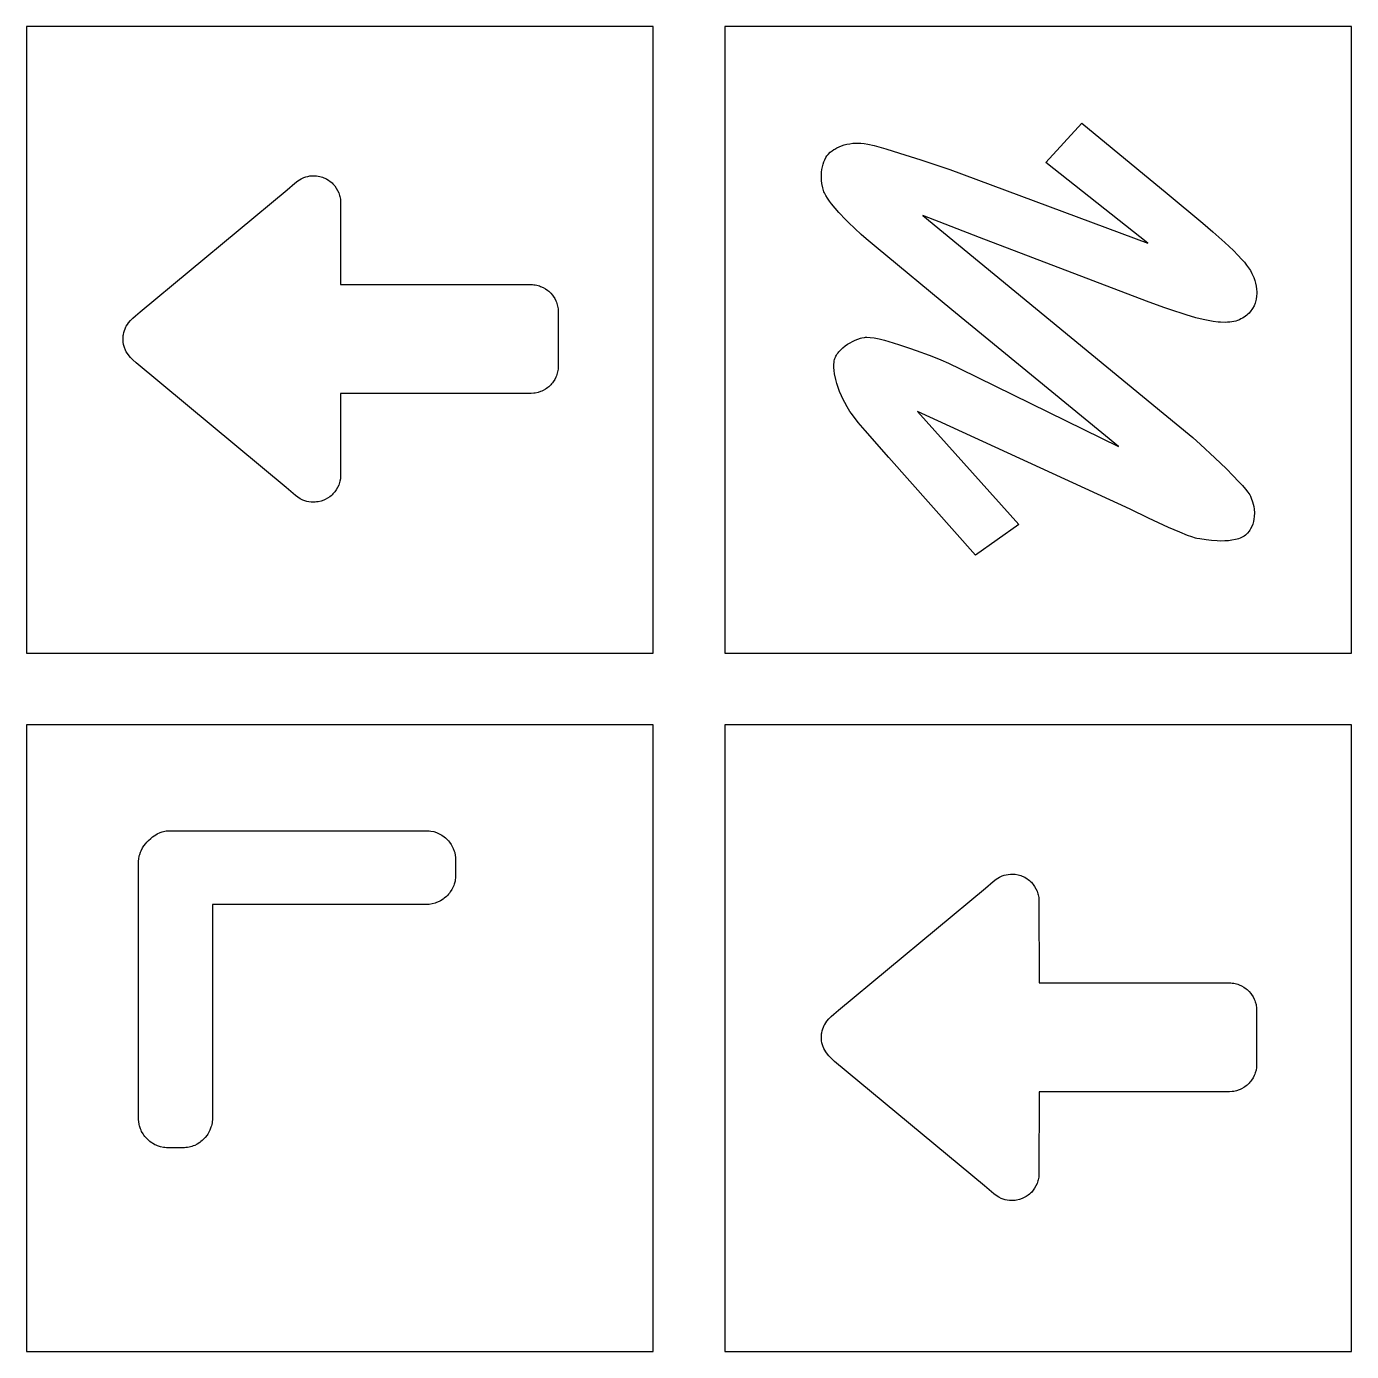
# Model space of a CAD drawing. Header units: metres. Extents: x 0 to 85.7, y 0 to 85.7.
# Drawn here: x 0 to 41.74, y 0 to 41.74 of the extents above; entities that cross this region are included whole.
import ezdxf

# ---------------------------------------------------------------- set-up
doc = ezdxf.new("R2010")
doc.units = ezdxf.units.M

msp = doc.modelspace()

# ---------------------------------------------------------------- linework, layer by layer
for p, q in [((19.7393, 41.7402), (0, 41.7402)), ((0, 41.7402), (0, 22)), ((19.7393, 22), (19.7393, 41.7402)), ((41.7402, 41.7402), (22, 41.7402)), ((22, 41.7402), (22, 22)), ((41.7402, 22), (41.7402, 41.7402)), ((32.1123, 37.4609), (33.2432, 38.7002)), ((33.2432, 38.7002), (35.9375, 36.4814)), ((25.6787, 37.9824), (25.7607, 38.0088)), ((25.7607, 38.0088), (25.8467, 38.0312)), ((25.8467, 38.0312), (25.9375, 38.0488)), ((25.9375, 38.0488), (26.0312, 38.0605)), ((26.0312, 38.0605), (26.0801, 38.0645)), ((26.0801, 38.0645), (26.1807, 38.0674)), ((26.1807, 38.0674), (26.2842, 38.0635)), ((26.2842, 38.0635), (26.3916, 38.0527)), ((26.3916, 38.0527), (26.502, 38.0342)), ((26.502, 38.0342), (26.7061, 37.9863)), ((26.7061, 37.9863), (27.0723, 37.8838)), ((25.1484, 37.5449), (25.1807, 37.6084)), ((25.1807, 37.6084), (25.2158, 37.6641)), ((25.2158, 37.6641), (25.2549, 37.7129)), ((25.2549, 37.7129), (25.3223, 37.7783)), ((25.3223, 37.7783), (25.375, 37.8213)), ((25.375, 37.8213), (25.4326, 37.8613)), ((25.4326, 37.8613), (25.4639, 37.8809)), ((25.4639, 37.8809), (25.5303, 37.918)), ((25.5303, 37.918), (25.6025, 37.9521)), ((25.6025, 37.9521), (25.6787, 37.9824)), ((27.0723, 37.8838), (27.5029, 37.752)), ((27.5029, 37.752), (28.1758, 37.5361)), ((25.041, 37.0635), (25.0479, 37.1523)), ((25.0479, 37.1523), (25.0586, 37.2383)), ((25.0586, 37.2383), (25.0752, 37.3213)), ((25.0752, 37.3213), (25.0957, 37.4004)), ((25.0957, 37.4004), (25.1201, 37.4756)), ((25.1201, 37.4756), (25.1484, 37.5449)), ((28.1758, 37.5361), (29.0879, 37.2305)), ((29.0879, 37.2305), (35.3213, 34.9121)), ((35.3213, 34.9121), (32.1123, 37.4609)), ((8.20801, 36.5957), (8.44922, 36.8047)), ((8.44922, 36.8047), (8.54785, 36.8789)), ((8.54785, 36.8789), (8.65332, 36.9434)), ((8.65332, 36.9434), (8.73828, 36.9824)), ((8.73828, 36.9824), (8.79883, 37.0029)), ((8.79883, 37.0029), (8.8623, 37.0195)), ((8.8623, 37.0195), (8.92969, 37.0312)), ((8.92969, 37.0312), (9.00195, 37.0371)), ((9.00195, 37.0371), (9.09082, 37.0361)), ((9.09082, 37.0361), (9.14062, 37.0322)), ((9.14062, 37.0322), (9.23633, 37.0166)), ((9.23633, 37.0166), (9.28125, 37.0049)), ((9.28125, 37.0049), (9.3252, 36.9912)), ((9.3252, 36.9912), (9.36816, 36.9756)), ((9.36816, 36.9756), (9.44922, 36.9375)), ((9.44922, 36.9375), (9.52344, 36.8916)), ((9.52344, 36.8916), (9.55859, 36.8662)), ((9.55859, 36.8662), (9.59277, 36.8389)), ((9.59277, 36.8389), (9.62402, 36.8105)), ((9.62402, 36.8105), (9.6543, 36.7803)), ((9.6543, 36.7803), (9.68262, 36.749)), ((9.68262, 36.749), (9.70996, 36.7158)), ((25.04, 36.9746), (25.041, 37.0635)), ((25.0449, 36.8848), (25.04, 36.9746)), ((25.0547, 36.7949), (25.0449, 36.8848)), ((25.0811, 36.6631), (25.0547, 36.7949)), ((3.57715, 32.7539), (8.20801, 36.5957)), ((9.70996, 36.7158), (9.75781, 36.6475)), ((9.75781, 36.6475), (9.7998, 36.5752)), ((9.7998, 36.5752), (9.83398, 36.499)), ((9.83398, 36.499), (9.86133, 36.4209)), ((9.86133, 36.4209), (9.87207, 36.3818)), ((9.87207, 36.3818), (9.8877, 36.3018)), ((25.0938, 36.6201), (25.0811, 36.6631)), ((25.1221, 36.5371), (25.0938, 36.6201)), ((25.1396, 36.4961), (25.1221, 36.5371)), ((25.1807, 36.415), (25.1396, 36.4961)), ((25.2314, 36.3291), (25.1807, 36.415)), ((25.291, 36.2412), (25.2314, 36.3291)), ((35.9375, 36.4814), (37.0576, 35.5449)), ((9.8877, 36.3018), (9.89551, 36.2207)), ((9.89551, 36.2207), (9.89648, 33.6104)), ((25.3574, 36.1514), (25.291, 36.2412)), ((25.4697, 36.0146), (25.3574, 36.1514)), ((25.5918, 35.876), (25.4697, 36.0146)), ((25.8086, 35.6504), (25.5918, 35.876)), ((25.8965, 35.5635), (25.8086, 35.6504)), ((26.2939, 35.1875), (25.8965, 35.5635)), ((30.0225, 35.0977), (28.2334, 35.7852)), ((28.2334, 35.7852), (35.8125, 29.5566)), ((37.0576, 35.5449), (37.3721, 35.2754)), ((26.4492, 35.0537), (26.2939, 35.1875)), ((35.2832, 33.0918), (30.0225, 35.0977)), ((37.3721, 35.2754), (37.751, 34.9355)), ((26.7656, 34.7881), (26.4492, 35.0537)), ((29.1475, 32.8193), (26.7656, 34.7881)), ((37.751, 34.9355), (38.0195, 34.6826)), ((38.0195, 34.6826), (38.1611, 34.54)), ((38.1611, 34.54), (38.2881, 34.4014)), ((38.2881, 34.4014), (38.3652, 34.3115)), ((38.3652, 34.3115), (38.4346, 34.2236)), ((38.4346, 34.2236), (38.4971, 34.1357)), ((38.4971, 34.1357), (38.5537, 34.0488)), ((38.5537, 34.0488), (38.6025, 33.9609)), ((38.6025, 33.9609), (38.624, 33.918)), ((38.624, 33.918), (38.6621, 33.8301)), ((38.6621, 33.8301), (38.6924, 33.7422)), ((9.89648, 33.6104), (15.9395, 33.6094)), ((15.9395, 33.6094), (15.9844, 33.6055)), ((15.9844, 33.6055), (16.0283, 33.5996)), ((16.0283, 33.5996), (16.0713, 33.5918)), ((16.0713, 33.5918), (16.1553, 33.5693)), ((16.1553, 33.5693), (16.1963, 33.5547)), ((16.1963, 33.5547), (16.2754, 33.5205)), ((16.2754, 33.5205), (16.3496, 33.4785)), ((16.3496, 33.4785), (16.4189, 33.4287)), ((16.4189, 33.4287), (16.4521, 33.4023)), ((16.4521, 33.4023), (16.5137, 33.3438)), ((38.6924, 33.7422), (38.7168, 33.6523)), ((38.7168, 33.6523), (38.7354, 33.5615)), ((38.7354, 33.5615), (38.7471, 33.4697)), ((38.7471, 33.4697), (38.7529, 33.3789)), ((16.5137, 33.3438), (16.5693, 33.2793)), ((16.5693, 33.2793), (16.5947, 33.2451)), ((16.5947, 33.2451), (16.6406, 33.1729)), ((16.6406, 33.1729), (16.6787, 33.0957)), ((16.6787, 33.0957), (16.6953, 33.0566)), ((16.6953, 33.0566), (16.71, 33.0156)), ((16.71, 33.0156), (16.7324, 32.9307)), ((35.8271, 32.8896), (35.2832, 33.0918)), ((38.7021, 33.0234), (38.6689, 32.9395)), ((38.7275, 33.1094), (38.7021, 33.0234)), ((38.7363, 33.1533), (38.7275, 33.1094)), ((38.749, 33.2422), (38.7363, 33.1533)), ((38.7539, 33.333), (38.749, 33.2422)), ((38.7529, 33.3789), (38.7539, 33.333)), ((3.34863, 32.5537), (3.42871, 32.6279)), ((3.42871, 32.6279), (3.57715, 32.7539)), ((16.7324, 32.9307), (16.7402, 32.8877)), ((16.7402, 32.8877), (16.7461, 32.8438)), ((16.7461, 32.8438), (16.751, 32.7539)), ((16.751, 32.7539), (16.751, 31.04)), ((34.3975, 28.5078), (29.1475, 32.8193)), ((36.0137, 32.8232), (35.8271, 32.8896)), ((36.5303, 32.6543), (36.0137, 32.8232)), ((36.834, 32.5664), (36.5303, 32.6543)), ((37.0713, 32.5078), (36.834, 32.5664)), ((38.3545, 32.583), (38.3086, 32.5547)), ((38.4385, 32.6445), (38.3545, 32.583)), ((38.4766, 32.6768), (38.4385, 32.6445)), ((38.5117, 32.7109), (38.4766, 32.6768)), ((38.5742, 32.7832), (38.5117, 32.7109)), ((38.6016, 32.8213), (38.5742, 32.7832)), ((38.626, 32.8594), (38.6016, 32.8213)), ((38.6689, 32.9395), (38.626, 32.8594)), ((3.06445, 32.1006), (3.08203, 32.1611)), ((3.08203, 32.1611), (3.10352, 32.2197)), ((3.10352, 32.2197), (3.12988, 32.2754)), ((3.12988, 32.2754), (3.14453, 32.3018)), ((3.14453, 32.3018), (3.17773, 32.3545)), ((3.17773, 32.3545), (3.21484, 32.4062)), ((3.21484, 32.4062), (3.27734, 32.4805)), ((3.27734, 32.4805), (3.34863, 32.5537)), ((37.2295, 32.4746), (37.0713, 32.5078)), ((37.3867, 32.4482), (37.2295, 32.4746)), ((37.541, 32.4297), (37.3867, 32.4482)), ((37.6162, 32.4238), (37.541, 32.4297)), ((37.7627, 32.4199), (37.6162, 32.4238)), ((37.833, 32.4219), (37.7627, 32.4199)), ((37.9023, 32.4268), (37.833, 32.4219)), ((37.9688, 32.4346), (37.9023, 32.4268)), ((38.0322, 32.4463), (37.9688, 32.4346)), ((38.0938, 32.4609), (38.0322, 32.4463)), ((38.1514, 32.4795), (38.0938, 32.4609)), ((38.207, 32.502), (38.1514, 32.4795)), ((38.2588, 32.5273), (38.207, 32.502)), ((38.3086, 32.5547), (38.2588, 32.5273)), ((3.04297, 31.9336), (3.04785, 32.0029)), ((3.04297, 31.8604), (3.04297, 31.9336)), ((3.04785, 31.791), (3.04297, 31.8604)), ((3.04785, 32.0029), (3.05176, 32.0361)), ((3.05762, 31.7246), (3.04785, 31.791)), ((3.05176, 32.0361), (3.06445, 32.1006)), ((3.07227, 31.6621), (3.05762, 31.7246)), ((25.7881, 31.6758), (25.8633, 31.7295)), ((25.8633, 31.7295), (25.9434, 31.7783)), ((25.9434, 31.7783), (26.0254, 31.8223)), ((26.0254, 31.8223), (26.1084, 31.8604)), ((26.1084, 31.8604), (26.1914, 31.8926)), ((26.1914, 31.8926), (26.2744, 31.9189)), ((26.2744, 31.9189), (26.3145, 31.9297)), ((26.3145, 31.9297), (26.3945, 31.9453)), ((26.3945, 31.9453), (26.4326, 31.9512)), ((26.4326, 31.9512), (26.4746, 31.9541)), ((26.4746, 31.9541), (26.5781, 31.9482)), ((26.5781, 31.9482), (26.708, 31.9287)), ((26.708, 31.9287), (26.8584, 31.8975)), ((26.8584, 31.8975), (27.0264, 31.8555)), ((27.0264, 31.8555), (27.3066, 31.7764)), ((27.3066, 31.7764), (27.5059, 31.7148)), ((3.08203, 31.6318), (3.07227, 31.6621)), ((3.11621, 31.5459), (3.08203, 31.6318)), ((3.14453, 31.4912), (3.11621, 31.5459)), ((3.17773, 31.4385), (3.14453, 31.4912)), ((3.23438, 31.3623), (3.17773, 31.4385)), ((3.27734, 31.3125), (3.23438, 31.3623)), ((3.34863, 31.2393), (3.27734, 31.3125)), ((25.4668, 31.2822), (25.4814, 31.3184)), ((25.4814, 31.3184), (25.499, 31.3545)), ((25.499, 31.3545), (25.5186, 31.3896)), ((25.5186, 31.3896), (25.541, 31.4248)), ((25.541, 31.4248), (25.5654, 31.459)), ((25.5654, 31.459), (25.5918, 31.4922)), ((25.5918, 31.4922), (25.6514, 31.5576)), ((25.6514, 31.5576), (25.7168, 31.6182)), ((25.7168, 31.6182), (25.7881, 31.6758)), ((27.5059, 31.7148), (27.8154, 31.6113)), ((27.8154, 31.6113), (28.0234, 31.5381)), ((28.0234, 31.5381), (28.4307, 31.3857)), ((28.4307, 31.3857), (28.623, 31.3105)), ((28.623, 31.3105), (28.8018, 31.2373)), ((3.45703, 31.1406), (3.34863, 31.2393)), ((8.18262, 27.2188), (3.45703, 31.1406)), ((16.7461, 30.9502), (16.7324, 30.8623)), ((16.751, 31.04), (16.7461, 30.9502)), ((25.4346, 31.0898), (25.4395, 31.1699)), ((25.4346, 31), (25.4346, 31.0898)), ((25.4424, 30.9014), (25.4346, 31)), ((25.4395, 31.1699), (25.4463, 31.208)), ((25.457, 30.7939), (25.4424, 30.9014)), ((25.4463, 31.208), (25.4551, 31.2451)), ((25.4551, 31.2451), (25.4668, 31.2822)), ((28.8018, 31.2373), (29.041, 31.1338)), ((29.041, 31.1338), (29.4141, 30.958)), ((29.4141, 30.958), (34.3975, 28.5078)), ((16.542, 30.4814), (16.5137, 30.4502)), ((16.5693, 30.5146), (16.542, 30.4814)), ((16.5947, 30.5488), (16.5693, 30.5146)), ((16.6406, 30.6211), (16.5947, 30.5488)), ((16.6787, 30.6973), (16.6406, 30.6211)), ((16.6953, 30.7373), (16.6787, 30.6973)), ((16.71, 30.7783), (16.6953, 30.7373)), ((16.7324, 30.8623), (16.71, 30.7783)), ((25.4932, 30.6211), (25.457, 30.7939)), ((25.5264, 30.499), (25.4932, 30.6211)), ((25.5674, 30.3711), (25.5264, 30.499)), ((9.89648, 30.1836), (9.89551, 27.5723)), ((15.8936, 30.1836), (9.89648, 30.1836)), ((15.9844, 30.1875), (15.8936, 30.1836)), ((16.0283, 30.1934), (15.9844, 30.1875)), ((16.1143, 30.2119), (16.0283, 30.1934)), ((16.1963, 30.2383), (16.1143, 30.2119)), ((16.2363, 30.2549), (16.1963, 30.2383)), ((16.2754, 30.2734), (16.2363, 30.2549)), ((16.3496, 30.3154), (16.2754, 30.2734)), ((16.3848, 30.3389), (16.3496, 30.3154)), ((16.4189, 30.3643), (16.3848, 30.3389)), ((16.4521, 30.3916), (16.4189, 30.3643)), ((16.4834, 30.4199), (16.4521, 30.3916)), ((16.5137, 30.4502), (16.4834, 30.4199)), ((25.6162, 30.2393), (25.5674, 30.3711)), ((25.6729, 30.1035), (25.6162, 30.2393)), ((25.7051, 30.0352), (25.6729, 30.1035)), ((25.7744, 29.8955), (25.7051, 30.0352)), ((25.8535, 29.7559), (25.7744, 29.8955)), ((25.9414, 29.6143), (25.8535, 29.7559)), ((25.9883, 29.5439), (25.9414, 29.6143)), ((26.0381, 29.4736), (25.9883, 29.5439)), ((26.1445, 29.335), (26.0381, 29.4736)), ((26.2021, 29.2656), (26.1445, 29.335)), ((26.415, 29.0176), (26.2021, 29.2656)), ((34.7676, 26.5332), (28.0713, 29.6094)), ((28.0713, 29.6094), (31.2578, 26.0508)), ((35.8125, 29.5566), (36.7373, 28.79)), ((27.1699, 28.1582), (26.415, 29.0176)), ((36.7373, 28.79), (36.9873, 28.5693)), ((36.9873, 28.5693), (37.4395, 28.1523)), ((29.8955, 25.0869), (27.1699, 28.1582)), ((37.4395, 28.1523), (37.7988, 27.8066)), ((9.89551, 27.5723), (9.8877, 27.4922)), ((37.7988, 27.8066), (38.0059, 27.5996)), ((38.0059, 27.5996), (38.1953, 27.4014)), ((8.47363, 26.9697), (8.18262, 27.2188)), ((9.75781, 27.1465), (9.70996, 27.0771)), ((9.7998, 27.2188), (9.75781, 27.1465)), ((9.83398, 27.2939), (9.7998, 27.2188)), ((9.86133, 27.3721), (9.83398, 27.2939)), ((9.87207, 27.4121), (9.86133, 27.3721)), ((9.8877, 27.4922), (9.87207, 27.4121)), ((38.1953, 27.4014), (38.3066, 27.2783)), ((38.3066, 27.2783), (38.4023, 27.166)), ((38.4023, 27.166), (38.4795, 27.0664)), ((8.54785, 26.915), (8.47363, 26.9697)), ((8.62598, 26.8652), (8.54785, 26.915)), ((8.70898, 26.8232), (8.62598, 26.8652)), ((8.79883, 26.79), (8.70898, 26.8232)), ((8.83008, 26.7812), (8.79883, 26.79)), ((8.89551, 26.7676), (8.83008, 26.7812)), ((8.96582, 26.7588), (8.89551, 26.7676)), ((9.04004, 26.7559), (8.96582, 26.7588)), ((9.09082, 26.7578), (9.04004, 26.7559)), ((9.14062, 26.7617), (9.09082, 26.7578)), ((9.18848, 26.7676), (9.14062, 26.7617)), ((9.28125, 26.7881), (9.18848, 26.7676)), ((9.36816, 26.8184), (9.28125, 26.7881)), ((9.40918, 26.8359), (9.36816, 26.8184)), ((9.4873, 26.8779), (9.40918, 26.8359)), ((9.55859, 26.9277), (9.4873, 26.8779)), ((9.59277, 26.9551), (9.55859, 26.9277)), ((9.62402, 26.9834), (9.59277, 26.9551)), ((9.6543, 27.0137), (9.62402, 26.9834)), ((9.70996, 27.0771), (9.6543, 27.0137)), ((38.4795, 27.0664), (38.5352, 26.9824)), ((38.5352, 26.9824), (38.5537, 26.9473)), ((38.5537, 26.9473), (38.583, 26.8789)), ((38.583, 26.8789), (38.6221, 26.7705)), ((38.6221, 26.7705), (38.6426, 26.6953)), ((35.3467, 26.252), (34.7676, 26.5332)), ((38.6426, 26.6953), (38.6592, 26.6191)), ((38.6592, 26.6191), (38.6719, 26.54)), ((38.6777, 26.3018), (38.668, 26.2217)), ((38.6719, 26.54), (38.6807, 26.4209)), ((38.6807, 26.4209), (38.6777, 26.3018)), ((31.2578, 26.0508), (29.8955, 25.0869)), ((35.9756, 25.9609), (35.3467, 26.252)), ((36.334, 25.8057), (35.9756, 25.9609)), ((38.5605, 25.915), (38.5391, 25.8789)), ((38.5986, 25.9893), (38.5605, 25.915)), ((38.6289, 26.0654), (38.5986, 25.9893)), ((38.6514, 26.1426), (38.6289, 26.0654)), ((38.668, 26.2217), (38.6514, 26.1426)), ((36.5723, 25.71), (36.334, 25.8057)), ((36.709, 25.6611), (36.5723, 25.71)), ((36.8223, 25.626), (36.709, 25.6611)), ((36.8682, 25.6152), (36.8223, 25.626)), ((36.958, 25.5977), (36.8682, 25.6152)), ((37.1621, 25.5645), (36.958, 25.5977)), ((37.332, 25.5459), (37.1621, 25.5645)), ((37.5078, 25.5332), (37.332, 25.5459)), ((37.6279, 25.5303), (37.5078, 25.5332)), ((37.7461, 25.5332), (37.6279, 25.5303)), ((37.8633, 25.54), (37.7461, 25.5332)), ((37.9756, 25.5547), (37.8633, 25.54)), ((38.083, 25.5752), (37.9756, 25.5547)), ((38.1348, 25.5889), (38.083, 25.5752)), ((38.1846, 25.6045), (38.1348, 25.5889)), ((38.2314, 25.6221), (38.1846, 25.6045)), ((38.2773, 25.6416), (38.2314, 25.6221)), ((38.3193, 25.6631), (38.2773, 25.6416)), ((38.3594, 25.6875), (38.3193, 25.6631)), ((38.3965, 25.7148), (38.3594, 25.6875)), ((38.4307, 25.7441), (38.3965, 25.7148)), ((38.4609, 25.7754), (38.4307, 25.7441)), ((38.5156, 25.8438), (38.4609, 25.7754)), ((38.5391, 25.8789), (38.5156, 25.8438)), ((0, 22), (19.7393, 22)), ((22, 22), (41.7402, 22)), ((19.7402, 19.7402), (0, 19.7402)), ((0, 19.7402), (0, 0)), ((19.7402, 0), (19.7402, 19.7402)), ((41.7393, 19.7402), (22, 19.7402)), ((22, 19.7402), (22, 0)), ((41.7393, 0), (41.7393, 19.7402)), ((3.96875, 16.2119), (4.07129, 16.2812)), ((4.07129, 16.2812), (4.11523, 16.3057)), ((4.11523, 16.3057), (4.20605, 16.3467)), ((4.20605, 16.3467), (4.27832, 16.3711)), ((4.27832, 16.3711), (4.35254, 16.3896)), ((4.35254, 16.3896), (4.40234, 16.3984)), ((4.40234, 16.3984), (4.48047, 16.4062)), ((4.48047, 16.4062), (12.6377, 16.4062)), ((12.6377, 16.4062), (12.6865, 16.4023)), ((12.6865, 16.4023), (12.7344, 16.3955)), ((12.7344, 16.3955), (12.8281, 16.376)), ((12.8281, 16.376), (12.918, 16.3467)), ((12.918, 16.3467), (12.9609, 16.3291)), ((12.9609, 16.3291), (13.0029, 16.3096)), ((13.0029, 16.3096), (13.084, 16.2637)), ((3.60938, 15.7764), (3.65527, 15.8652)), ((3.65527, 15.8652), (3.69531, 15.9277)), ((3.69531, 15.9277), (3.75586, 16.0059)), ((3.75586, 16.0059), (3.78906, 16.042)), ((3.78906, 16.042), (3.84277, 16.0938)), ((3.84277, 16.0938), (3.91211, 16.1641)), ((3.91211, 16.1641), (3.96875, 16.2119)), ((13.084, 16.2637), (13.1592, 16.21)), ((13.1592, 16.21), (13.1953, 16.1807)), ((13.1953, 16.1807), (13.2295, 16.1494)), ((13.2295, 16.1494), (13.2617, 16.1172)), ((13.2617, 16.1172), (13.293, 16.083)), ((13.293, 16.083), (13.3223, 16.0469)), ((13.3223, 16.0469), (13.376, 15.9717)), ((13.376, 15.9717), (13.4219, 15.8906)), ((13.4219, 15.8906), (13.4414, 15.8486)), ((3.53027, 7.29883), (3.53125, 15.4561)), ((3.53125, 15.4561), (3.53516, 15.5088)), ((3.53516, 15.5088), (3.55273, 15.6094)), ((3.55273, 15.6094), (3.56543, 15.6582)), ((3.56543, 15.6582), (3.58984, 15.7305)), ((3.58984, 15.7305), (3.60938, 15.7764)), ((13.4414, 15.8486), (13.4746, 15.7607)), ((13.4746, 15.7607), (13.4883, 15.7158)), ((13.4883, 15.7158), (13.5078, 15.6221)), ((13.5078, 15.6221), (13.5146, 15.5742)), ((13.5146, 15.5742), (13.5186, 15.5254)), ((13.5186, 15.5254), (13.5186, 14.9609)), ((30.8623, 15.0195), (30.9297, 15.0312)), ((30.9297, 15.0312), (31.002, 15.0371)), ((31.002, 15.0371), (31.0908, 15.0361)), ((31.0908, 15.0361), (31.1406, 15.0322)), ((31.1406, 15.0322), (31.2363, 15.0166)), ((13.46, 14.6816), (13.4219, 14.5967)), ((13.4756, 14.7256), (13.46, 14.6816)), ((13.5, 14.8174), (13.4756, 14.7256)), ((13.5088, 14.8643), (13.5, 14.8174)), ((13.5146, 14.9121), (13.5088, 14.8643)), ((13.5186, 14.9609), (13.5146, 14.9121)), ((30.208, 14.5957), (30.4492, 14.8047)), ((30.4492, 14.8047), (30.5479, 14.8789)), ((30.5479, 14.8789), (30.6533, 14.9434)), ((30.6533, 14.9434), (30.7383, 14.9824)), ((30.7383, 14.9824), (30.7988, 15.0029)), ((30.7988, 15.0029), (30.8623, 15.0195)), ((31.2363, 15.0166), (31.2812, 15.0049)), ((31.2812, 15.0049), (31.3252, 14.9912)), ((31.3252, 14.9912), (31.3682, 14.9756)), ((31.3682, 14.9756), (31.4492, 14.9375)), ((31.4492, 14.9375), (31.5234, 14.8916)), ((31.5234, 14.8916), (31.5586, 14.8662)), ((31.5586, 14.8662), (31.5928, 14.8389)), ((31.5928, 14.8389), (31.624, 14.8105)), ((31.624, 14.8105), (31.6543, 14.7803)), ((31.6543, 14.7803), (31.6826, 14.749)), ((31.6826, 14.749), (31.71, 14.7158)), ((31.71, 14.7158), (31.7578, 14.6475)), ((31.7578, 14.6475), (31.7998, 14.5752)), ((13.0449, 14.2002), (13.0039, 14.1777)), ((13.123, 14.249), (13.0449, 14.2002)), ((13.1602, 14.2773), (13.123, 14.249)), ((13.2295, 14.3369), (13.1602, 14.2773)), ((13.2627, 14.3701), (13.2295, 14.3369)), ((13.2939, 14.4043), (13.2627, 14.3701)), ((13.3232, 14.4395), (13.2939, 14.4043)), ((13.3506, 14.4766), (13.3232, 14.4395)), ((13.4004, 14.5557), (13.3506, 14.4766)), ((13.4219, 14.5967), (13.4004, 14.5557)), ((25.5771, 10.7539), (30.208, 14.5957)), ((31.7998, 14.5752), (31.834, 14.499)), ((31.834, 14.499), (31.8613, 14.4209)), ((31.8613, 14.4209), (31.8721, 14.3818)), ((31.8721, 14.3818), (31.8877, 14.3018)), ((31.8877, 14.3018), (31.8955, 14.2207)), ((31.8955, 14.2207), (31.8965, 11.6104)), ((5.85645, 14.0801), (5.85547, 7.29785)), ((12.6387, 14.0811), (5.85645, 14.0801)), ((12.6875, 14.085), (12.6387, 14.0811)), ((12.7822, 14.0996), (12.6875, 14.085)), ((12.874, 14.125), (12.7822, 14.0996)), ((12.918, 14.1406), (12.874, 14.125)), ((13.0039, 14.1777), (12.918, 14.1406)), ((31.8965, 11.6104), (37.9395, 11.6094)), ((37.9395, 11.6094), (37.9844, 11.6055)), ((37.9844, 11.6055), (38.0283, 11.5996)), ((38.0283, 11.5996), (38.0713, 11.5918)), ((38.0713, 11.5918), (38.1553, 11.5693)), ((38.1553, 11.5693), (38.1963, 11.5547)), ((38.1963, 11.5547), (38.2754, 11.5205)), ((38.2754, 11.5205), (38.3496, 11.4785)), ((38.3496, 11.4785), (38.4189, 11.4287)), ((38.4189, 11.4287), (38.4521, 11.4023)), ((38.4521, 11.4023), (38.5137, 11.3438)), ((38.5137, 11.3438), (38.5693, 11.2793)), ((38.5693, 11.2793), (38.5947, 11.2451)), ((38.5947, 11.2451), (38.6406, 11.1729)), ((38.6406, 11.1729), (38.6787, 11.0957)), ((38.6787, 11.0957), (38.6953, 11.0566)), ((38.6953, 11.0566), (38.71, 11.0156)), ((38.71, 11.0156), (38.7324, 10.9307)), ((38.7324, 10.9307), (38.7402, 10.8877)), ((38.7402, 10.8877), (38.7461, 10.8438)), ((25.2148, 10.4062), (25.2773, 10.4805)), ((25.2773, 10.4805), (25.3486, 10.5537)), ((25.3486, 10.5537), (25.4287, 10.6279)), ((25.4287, 10.6279), (25.5771, 10.7539)), ((38.7461, 10.8438), (38.751, 10.7539)), ((38.751, 10.7539), (38.751, 9.04004)), ((25.0479, 10.0029), (25.0518, 10.0361)), ((25.0518, 10.0361), (25.0645, 10.1006)), ((25.0645, 10.1006), (25.082, 10.1611)), ((25.082, 10.1611), (25.1035, 10.2197)), ((25.1035, 10.2197), (25.1299, 10.2754)), ((25.1299, 10.2754), (25.1445, 10.3018)), ((25.1445, 10.3018), (25.1777, 10.3545)), ((25.1777, 10.3545), (25.2148, 10.4062)), ((25.043, 9.93359), (25.0479, 10.0029)), ((25.043, 9.86035), (25.043, 9.93359)), ((25.0479, 9.79102), (25.043, 9.86035)), ((25.0576, 9.72461), (25.0479, 9.79102)), ((25.0723, 9.66211), (25.0576, 9.72461)), ((25.082, 9.63184), (25.0723, 9.66211)), ((25.1162, 9.5459), (25.082, 9.63184)), ((25.1445, 9.49121), (25.1162, 9.5459)), ((25.1777, 9.43848), (25.1445, 9.49121)), ((25.2344, 9.3623), (25.1777, 9.43848)), ((25.2773, 9.3125), (25.2344, 9.3623)), ((25.3486, 9.23926), (25.2773, 9.3125)), ((25.457, 9.14062), (25.3486, 9.23926)), ((30.1826, 5.21875), (25.457, 9.14062)), ((38.71, 8.77832), (38.6953, 8.7373)), ((38.7324, 8.8623), (38.71, 8.77832)), ((38.7461, 8.9502), (38.7324, 8.8623)), ((38.751, 9.04004), (38.7461, 8.9502)), ((38.4189, 8.36426), (38.3848, 8.33887)), ((38.4521, 8.3916), (38.4189, 8.36426)), ((38.4834, 8.41992), (38.4521, 8.3916)), ((38.5137, 8.4502), (38.4834, 8.41992)), ((38.542, 8.48145), (38.5137, 8.4502)), ((38.5693, 8.51465), (38.542, 8.48145)), ((38.5947, 8.54883), (38.5693, 8.51465)), ((38.6406, 8.62109), (38.5947, 8.54883)), ((38.6787, 8.69727), (38.6406, 8.62109)), ((38.6953, 8.7373), (38.6787, 8.69727)), ((31.8965, 8.18359), (31.8955, 5.57227)), ((37.8936, 8.18359), (31.8965, 8.18359)), ((37.9844, 8.1875), (37.8936, 8.18359)), ((38.0283, 8.19336), (37.9844, 8.1875)), ((38.1143, 8.21191), (38.0283, 8.19336)), ((38.1963, 8.23828), (38.1143, 8.21191)), ((38.2363, 8.25488), (38.1963, 8.23828)), ((38.2754, 8.27344), (38.2363, 8.25488)), ((38.3496, 8.31543), (38.2754, 8.27344)), ((38.3848, 8.33887), (38.3496, 8.31543)), ((3.53418, 7.25), (3.53027, 7.29883)), ((3.5498, 7.1543), (3.53418, 7.25)), ((3.56055, 7.1084), (3.5498, 7.1543)), ((3.58984, 7.01855), (3.56055, 7.1084)), ((5.8252, 7.1084), (5.81152, 7.0625)), ((5.83594, 7.1543), (5.8252, 7.1084)), ((5.84473, 7.20117), (5.83594, 7.1543)), ((5.85156, 7.24902), (5.84473, 7.20117)), ((5.85547, 7.29785), (5.85156, 7.24902)), ((3.60742, 6.97559), (3.58984, 7.01855)), ((3.62695, 6.93359), (3.60742, 6.97559)), ((3.67285, 6.85254), (3.62695, 6.93359)), ((3.69824, 6.81348), (3.67285, 6.85254)), ((3.72656, 6.77637), (3.69824, 6.81348)), ((3.78613, 6.70703), (3.72656, 6.77637)), ((3.81934, 6.67383), (3.78613, 6.70703)), ((5.59961, 6.70605), (5.53223, 6.64258)), ((5.62988, 6.74023), (5.59961, 6.70605)), ((5.6875, 6.81348), (5.62988, 6.74023)), ((5.71289, 6.85156), (5.6875, 6.81348)), ((5.75879, 6.93262), (5.71289, 6.85156)), ((5.77832, 6.97461), (5.75879, 6.93262)), ((5.81152, 7.0625), (5.77832, 6.97461)), ((3.85352, 6.64258), (3.81934, 6.67383)), ((3.88867, 6.61328), (3.85352, 6.64258)), ((3.92578, 6.58594), (3.88867, 6.61328)), ((3.96484, 6.56055), (3.92578, 6.58594)), ((4.0459, 6.51465), (3.96484, 6.56055)), ((4.08789, 6.49512), (4.0459, 6.51465)), ((4.13086, 6.47754), (4.08789, 6.49512)), ((4.2207, 6.44824), (4.13086, 6.47754)), ((4.31445, 6.42871), (4.2207, 6.44824)), ((4.3623, 6.42188), (4.31445, 6.42871)), ((4.41113, 6.41797), (4.3623, 6.42188)), ((4.97559, 6.41797), (4.41113, 6.41797)), ((5.02441, 6.42188), (4.97559, 6.41797)), ((5.07129, 6.42773), (5.02441, 6.42188)), ((5.11914, 6.43652), (5.07129, 6.42773)), ((5.20996, 6.46094), (5.11914, 6.43652)), ((5.25488, 6.47656), (5.20996, 6.46094)), ((5.29785, 6.49414), (5.25488, 6.47656)), ((5.38086, 6.53613), (5.29785, 6.49414)), ((5.45996, 6.58594), (5.38086, 6.53613)), ((5.49707, 6.61328), (5.45996, 6.58594)), ((5.53223, 6.64258), (5.49707, 6.61328)), ((31.8877, 5.49219), (31.8721, 5.41211)), ((31.8955, 5.57227), (31.8877, 5.49219)), ((30.4736, 4.96973), (30.1826, 5.21875)), ((31.6543, 5.01367), (31.624, 4.9834)), ((31.71, 5.07715), (31.6543, 5.01367)), ((31.7578, 5.14648), (31.71, 5.07715)), ((31.7998, 5.21875), (31.7578, 5.14648)), ((31.834, 5.29395), (31.7998, 5.21875)), ((31.8613, 5.37207), (31.834, 5.29395)), ((31.8721, 5.41211), (31.8613, 5.37207)), ((30.5479, 4.91504), (30.4736, 4.96973)), ((30.626, 4.86523), (30.5479, 4.91504)), ((30.709, 4.82324), (30.626, 4.86523)), ((30.7988, 4.79004), (30.709, 4.82324)), ((30.8301, 4.78125), (30.7988, 4.79004)), ((30.8955, 4.76758), (30.8301, 4.78125)), ((30.9658, 4.75879), (30.8955, 4.76758)), ((31.04, 4.75586), (30.9658, 4.75879)), ((31.0908, 4.75781), (31.04, 4.75586)), ((31.1406, 4.76172), (31.0908, 4.75781)), ((31.1885, 4.76758), (31.1406, 4.76172)), ((31.2812, 4.78809), (31.1885, 4.76758)), ((31.3682, 4.81836), (31.2812, 4.78809)), ((31.4092, 4.83594), (31.3682, 4.81836)), ((31.4873, 4.87793), (31.4092, 4.83594)), ((31.5586, 4.92773), (31.4873, 4.87793)), ((31.5928, 4.95508), (31.5586, 4.92773)), ((31.624, 4.9834), (31.5928, 4.95508)), ((0, 0), (19.7402, 0)), ((22, 0), (41.7393, 0))]:
    msp.add_line(p, q)

doc.saveas('drawing.dxf')
